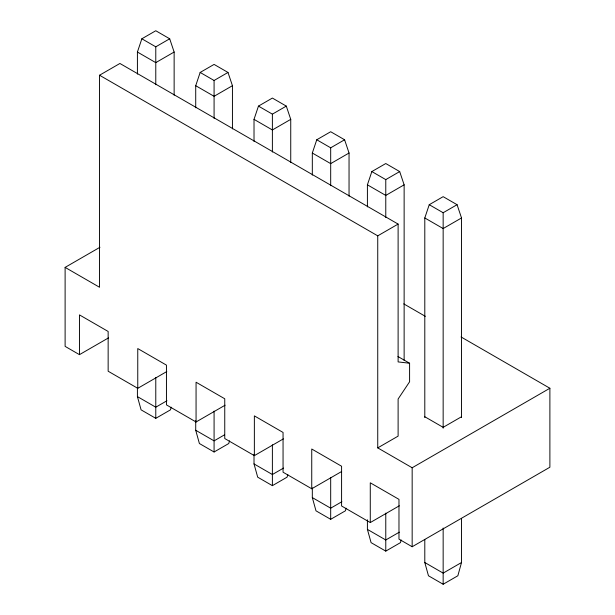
<?xml version="1.0" encoding="UTF-8"?>
<svg xmlns="http://www.w3.org/2000/svg" width="615" height="615" viewBox="0 0 615 615"><rect width="100%" height="100%" fill="white"/><g stroke="black" fill="none" stroke-linecap="round" stroke-linejoin="round"><path stroke-width="0.92" d="M171.201 407.199L170.47 409.851L155.779 418.331L141.089 409.851L137.414 396.598L137.414 387.965M229.503 440.863L228.772 443.515L214.082 451.994L199.391 443.515L195.716 430.262L195.716 420.66M287.805 474.519L287.074 477.171L272.384 485.658L257.693 477.171L254.018 463.918L254.018 454.324M346.107 508.182L345.376 510.834L330.686 519.314L315.995 510.834L312.32 497.581L312.32 487.979M401.195 539.985L400.465 542.638L385.774 551.117L371.083 542.638L367.409 529.384L367.409 519.79M461.519 518.368L461.519 562.517L457.844 575.771L443.154 584.25L428.463 575.771L424.796 562.517L424.796 539.478M137.414 74.115L137.414 52.037L141.857 38.783L155.779 30.75L169.694 38.783L174.137 52.037L174.137 95.225M195.716 107.771L195.716 85.7L200.159 72.447L214.082 64.414L227.996 72.447L232.439 85.7L232.439 128.889M254.018 141.435L254.018 119.356L258.461 106.111L272.384 98.069L286.298 106.111L290.741 119.356L290.741 162.552M312.32 175.098L312.32 153.02L316.763 139.766L330.686 131.733L344.6 139.766L349.043 153.02L349.043 196.208M367.409 206.901L367.409 184.823L371.852 171.57L385.774 163.536L399.688 171.57L404.132 184.823L404.132 360.467M424.796 417.593L424.796 217.956L429.239 204.703L443.154 196.669L457.076 204.703L461.519 217.956L461.519 417.593M99.538 75.23L119.91 63.468L398.113 224.083L398.113 361.912L409.59 363.234L409.59 381.784L398.113 399.012L398.113 436.12L377.741 447.881L377.741 235.845L99.538 75.23L99.538 287.267L65.113 267.387L65.113 346.376L79.458 354.655L108.494 337.889M141.857 38.783L155.779 46.825L169.694 38.783M174.137 52.037L155.779 62.638L137.414 52.037M200.159 72.447L214.082 80.48L227.996 72.447M232.439 85.7L214.082 96.301L195.716 85.7M258.461 106.111L272.384 114.144L286.298 106.111M290.741 119.356L272.384 129.965L254.018 119.356M65.113 267.387L99.953 247.268M316.763 139.766L330.686 147.808L344.6 139.766M349.043 153.02L330.686 163.621L312.32 153.02M371.852 171.57L385.774 179.611L399.688 171.57M404.132 184.823L385.774 195.424L367.409 184.823M377.741 235.845L398.113 224.083M79.458 354.655L79.458 314.895L108.148 331.462L108.148 371.222L137.76 388.319L166.796 371.552M429.239 204.703L443.154 212.736L457.076 204.703M461.519 217.956L443.154 228.557L424.796 217.956M166.957 400.749L155.779 407.199L137.414 396.598M137.76 388.319L137.76 348.559L166.45 365.125L166.45 404.878L196.062 421.975L225.098 405.208M224.46 434.866L214.082 440.863L195.716 430.262M196.062 421.975L196.062 382.223L224.752 398.781L224.752 438.541L254.364 455.638L283.4 438.872M283.561 468.069L272.384 474.519L254.018 463.918M254.364 455.638L254.364 415.878L283.054 432.445L283.054 472.205L311.743 488.764L341.617 471.521M461.519 416.739L443.154 427.34L424.796 416.739M341.863 501.732L330.686 508.182L312.32 497.581M377.741 447.881L412.165 467.761L549.887 388.25L549.887 467.231L412.165 546.743L398.974 539.124L398.974 499.365L370.276 482.806L370.276 522.558L341.586 505.991L341.586 466.239L311.743 449.012L311.743 488.764M370.276 522.558L399.32 505.799M399.343 532.152L385.774 539.985L367.409 529.384M461.519 562.517L443.154 573.119L424.796 562.517M403.763 303.879L425.349 316.341M461.05 336.959L549.887 388.25M397.959 356.523L409.59 363.234M443.154 212.736L443.154 428.194M443.154 528.008L443.154 584.25M412.165 467.761L412.165 546.743M385.774 179.611L385.774 217.502M385.774 513.118L385.774 551.117M330.686 147.808L330.686 185.699M330.686 477.471L330.686 519.314M272.384 114.144L272.384 152.036M272.384 444.768L272.384 485.658M214.082 80.48L214.082 118.372M214.082 411.112L214.082 451.994M155.779 46.825L155.779 84.716M155.779 377.449L155.779 418.331"/></g></svg>
